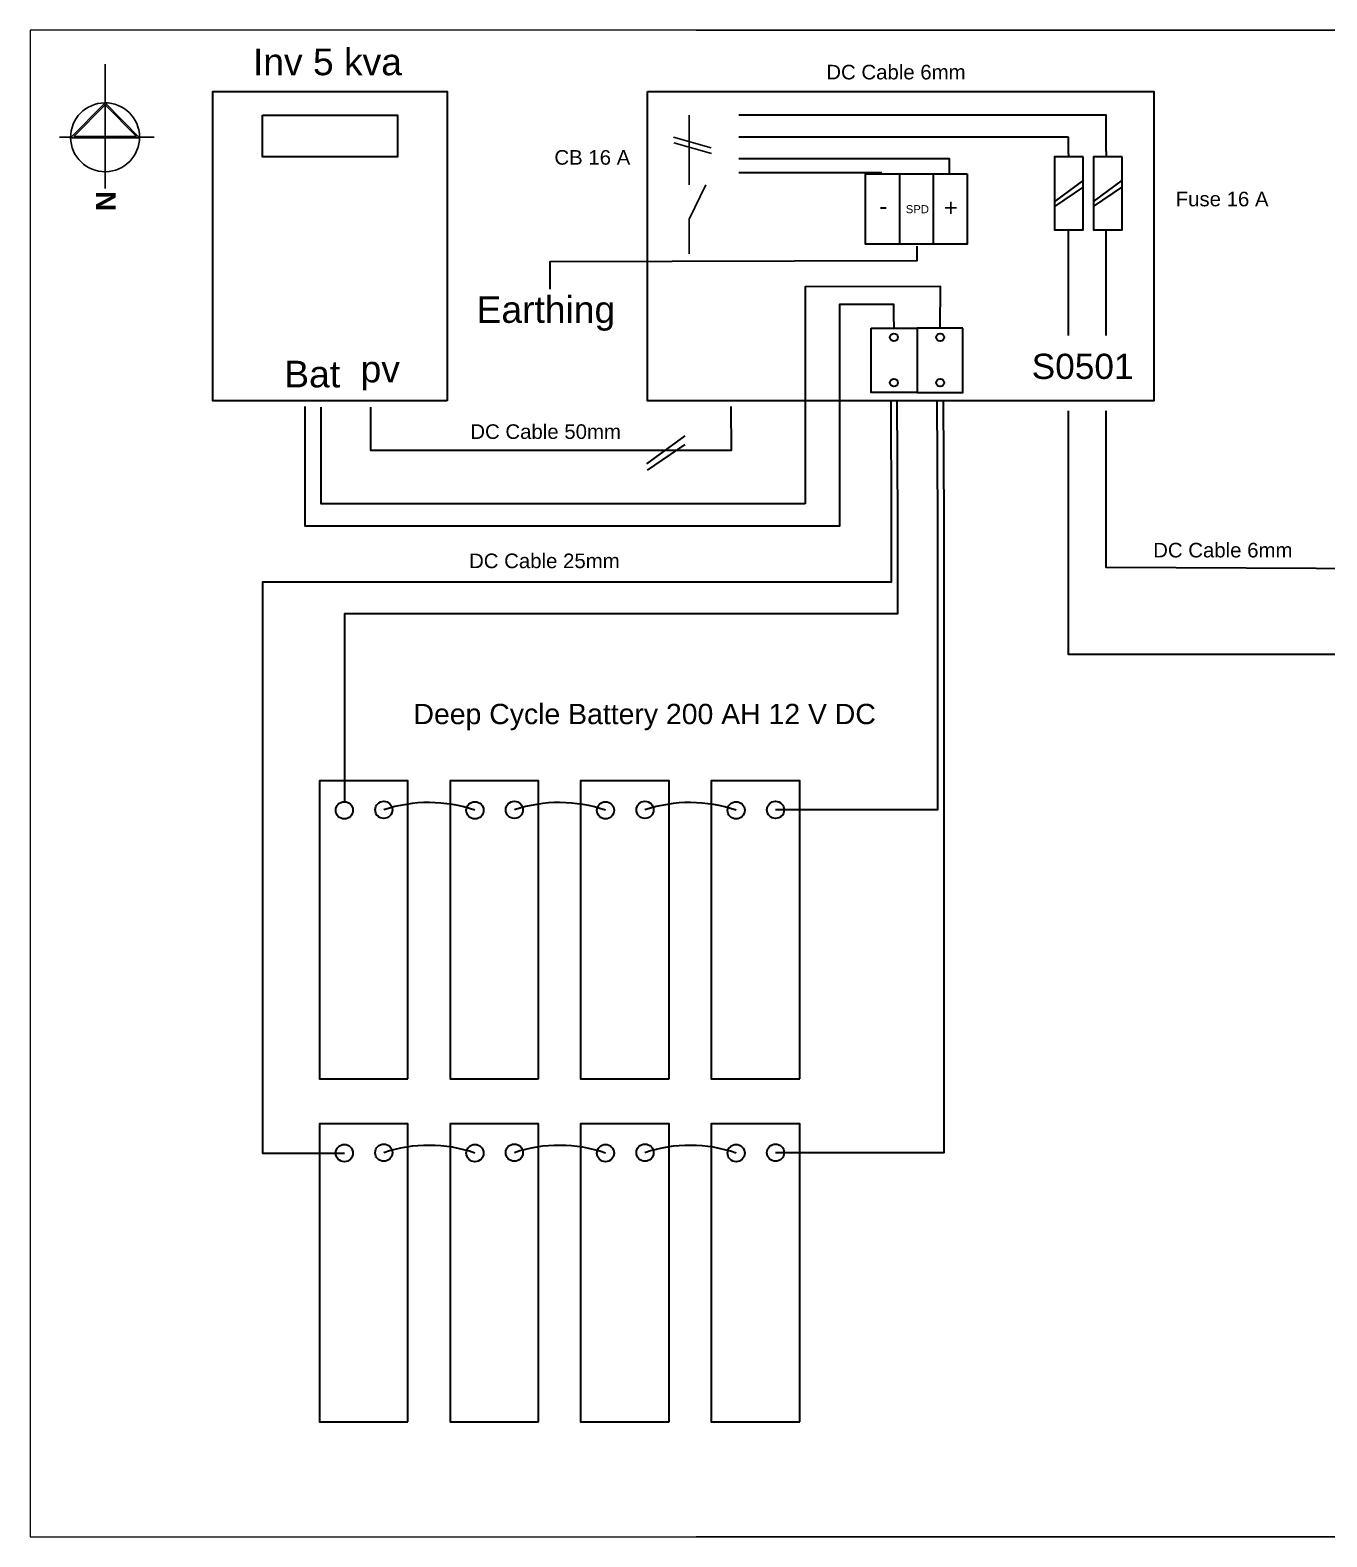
# Model space of a CAD drawing. Header units: millimetres. Extents: x 667177791 to 667177835.2, y 2728110118.8 to 2728110144.6.
# Drawn here: x 667177791.03 to 667177811.59, y 2728110118.82 to 2728110142.72 of the extents above; entities that cross this region are included whole.
import ezdxf

# ---------------------------------------------------------------- set-up
doc = ezdxf.new("R2010")
doc.units = ezdxf.units.MM
for name, color, linetype in [('A-Walls', 7, 'Continuous'), ('AREA', 4, 'Continuous'), ('G-BORDR', 12, 'Continuous')]:
    doc.layers.add(name, color=color, linetype=linetype)
doc.layers.add('Lights', color=50, linetype='Continuous', lineweight=0)
doc.layers.add('NOTES', color=7, linetype='Continuous', lineweight=0)
doc.styles.add('Arial', font='arial.ttf', dxfattribs={"height": 349.9999999999996})
doc.styles.add('ARIAL-B', font='arialbd.ttf')

# ---------------------------------------------------------------- blocks, each defined once
blk = doc.blocks.new('A$Cff78172f')
at = {"layer": 'G-BORDR', "color": 3, "extrusion": (0.006480847942019544, 0.0230557384657826, 0.9997131746324792)}
for p, q in [((667317.26983487, 2728227.580408127, -0.8503099913911453), (667317.2550779996, 2728207.766666499, -0.3932628166573739)), ((667311.760134455, 2728215.828362547, -0.5435623884978151), (667317.265250584, 2728221.425183074, -0.7083262977987411)), ((667312.2505746227, 2728216.03416154, -0.5514879776617023), (667317.2675889606, 2728221.132828721, -0.701599077431631)), ((667317.265250584, 2728221.425183074, -0.7083262977987411), (667322.7620225933, 2728215.818528599, -0.6146576155705943)), ((667317.2675889606, 2728221.132828721, -0.701599077431631), (667322.2596463027, 2728216.025215013, -0.6161675322015117)), ((667309.9778798593, 2728215.932033666, -0.5343994535061197), (667311.7601476067, 2728215.9304406, -0.5459166338860426)), ((667322.7620225933, 2728215.818528599, -0.6146576155705943), (667311.760134455, 2728215.828362547, -0.5435623884978151)), ((667322.2596463027, 2728216.025215013, -0.6161675322015117), (667312.2505746227, 2728216.03416154, -0.5514879776617023)), ((667322.7621614928, 2728215.92060654, -0.6170126735540189), (667325.1037596936, 2728215.918513522, -0.6321442994806867))]:
    blk.add_line(p, q, dxfattribs=at)
at = {"layer": 'G-BORDR', "color": 3, "extrusion": (0.006480847942002785, 0.02305573846577425, 0.9997131746324797)}
blk.add_ellipse((667317.2611545498, 2728215.92552357), major_axis=(0.06199825602934037, -5.499321608084486, 0.126425381471686), ratio=0.9999999986301655, start_param=4.700551324638314, end_param=10.9837366318179, dxfattribs=at)
at = {"layer": 'G-BORDR', "color": 3, "extrusion": (0.006480847942019544, 0.0230557384657826, 0.9997131746324792), "style": 'ARIAL-B', "oblique": 5.891430492005953e-09}
blk.add_text('N', height=3.150000003039368, rotation=105.6534522526453, dxfattribs=at).set_placement((95854.1327192221, -2806192.848056549, 67225.23325780712))

msp = doc.modelspace()

# ---------------------------------------------------------------- hatches: boundary and pattern name
at = {"layer": 'AREA', "lineweight": 30, "true_color": 0xadddf7}
h = msp.add_hatch(dxfattribs=at)
h.set_pattern_fill('ANGLE', color=141)
h.set_pattern_definition([(0, (-28.52331352233887, -0.3133645057678223), (0, 6.985), [5.08, -1.905]), (90, (-28.52331352233887, -0.3133645057678223), (-6.985, 4.277078946022131e-16), [5.08, -1.905])])
h.paths.add_polyline_path([(667177795.5035961, 2728110138.913413), (667177795.5035961, 2728110141.333413), (667177794.4815961, 2728110141.333413), (667177794.4815961, 2728110138.913413)])
h = msp.add_hatch(dxfattribs=at)
h.set_pattern_fill('ANGLE', color=141)
h.set_pattern_definition([(0, (-26.47931361198425, -0.3133645057678223), (0, 6.985), [5.08, -1.905]), (90, (-26.47931361198425, -0.3133645057678223), (-6.985, 4.277078946022131e-16), [5.08, -1.905])])
h.paths.add_polyline_path([(667177797.547596, 2728110138.913413), (667177797.547596, 2728110141.333413), (667177796.525596, 2728110141.333413), (667177796.525596, 2728110138.913413)])
h = msp.add_hatch(dxfattribs=at)
h.set_pattern_fill('ANGLE', color=141)
h.set_pattern_definition([(0, (-24.43531370162964, -0.3133645057678223), (0, 6.985), [5.08, -1.905]), (90, (-24.43531370162964, -0.3133645057678223), (-6.985, 4.277078946022131e-16), [5.08, -1.905])])
h.paths.add_polyline_path([(667177799.5915959, 2728110138.913413), (667177799.5915959, 2728110141.333413), (667177798.5695959, 2728110141.333413), (667177798.5695959, 2728110138.913413)])
h = msp.add_hatch(dxfattribs=at)
h.set_pattern_fill('ANGLE', color=141)
h.set_pattern_definition([(0, (-22.39131379127502, -0.3133645057678223), (0, 6.985), [5.08, -1.905]), (90, (-22.39131379127502, -0.3133645057678223), (-6.985, 4.277078946022131e-16), [5.08, -1.905])])
h.paths.add_polyline_path([(667177801.6355958, 2728110138.913413), (667177801.6355958, 2728110141.333413), (667177800.6135958, 2728110141.333413), (667177800.6135958, 2728110138.913413)])
h = msp.add_hatch(dxfattribs=at)
h.set_pattern_fill('ANGLE', color=141)
h.set_pattern_definition([(0, (-20.34731388092041, -0.3133645057678223), (0, 6.985), [5.08, -1.905]), (90, (-20.34731388092041, -0.3133645057678223), (-6.985, 4.277078946022131e-16), [5.08, -1.905])])
h.paths.add_polyline_path([(667177803.6795957, 2728110138.913413), (667177803.6795957, 2728110141.333413), (667177802.6575958, 2728110141.333413), (667177802.6575958, 2728110138.913413)])
h = msp.add_hatch(dxfattribs=at)
h.set_pattern_fill('ANGLE', color=141)
h.set_pattern_definition([(0, (-18.3033139705658, -0.3133645057678223), (0, 6.985), [5.08, -1.905]), (90, (-18.3033139705658, -0.3133645057678223), (-6.985, 4.277078946022131e-16), [5.08, -1.905])])
h.paths.add_polyline_path([(667177805.7235956, 2728110138.913413), (667177805.7235956, 2728110141.333413), (667177804.7015957, 2728110141.333413), (667177804.7015957, 2728110138.913413)])
h = msp.add_hatch(dxfattribs=at)
h.set_pattern_fill('ANGLE', color=141)
h.set_pattern_definition([(0, (-16.25931406021118, -0.3133645057678223), (0, 6.985), [5.08, -1.905]), (90, (-16.25931406021118, -0.3133645057678223), (-6.985, 4.277078946022131e-16), [5.08, -1.905])])
h.paths.add_polyline_path([(667177807.7675955, 2728110138.913413), (667177807.7675955, 2728110141.333413), (667177806.7455956, 2728110141.333413), (667177806.7455956, 2728110138.913413)])
h = msp.add_hatch(dxfattribs=at)
h.set_pattern_fill('ANGLE', color=141)
h.set_pattern_definition([(0, (-14.21531414985657, -0.3133645057678223), (0, 6.985), [5.08, -1.905]), (90, (-14.21531414985657, -0.3133645057678223), (-6.985, 4.277078946022131e-16), [5.08, -1.905])])
h.paths.add_polyline_path([(667177809.8115954, 2728110138.913413), (667177809.8115954, 2728110141.333413), (667177808.7895955, 2728110141.333413), (667177808.7895955, 2728110138.913413)])
h = msp.add_hatch(dxfattribs=at)
h.set_pattern_fill('ANGLE', color=141)
h.set_pattern_definition([(0, (-29.54531347751617, -2.733364582061768), (0, 6.985), [5.08, -1.905]), (90, (-29.54531347751617, -2.733364582061768), (-6.985, 4.277078946022131e-16), [5.08, -1.905])])
h.paths.add_polyline_path([(667177794.4815961, 2728110136.493413), (667177795.5035961, 2728110136.493413), (667177795.5035961, 2728110138.913413), (667177794.4815961, 2728110138.913413)])
h = msp.add_hatch(dxfattribs=at)
h.set_pattern_fill('ANGLE', color=141)
h.set_pattern_definition([(0, (-27.50131356716156, -2.733364582061768), (0, 6.985), [5.08, -1.905]), (90, (-27.50131356716156, -2.733364582061768), (-6.985, 4.277078946022131e-16), [5.08, -1.905])])
h.paths.add_polyline_path([(667177796.525596, 2728110136.493413), (667177797.547596, 2728110136.493413), (667177797.547596, 2728110138.913413), (667177796.525596, 2728110138.913413)])
h = msp.add_hatch(dxfattribs=at)
h.set_pattern_fill('ANGLE', color=141)
h.set_pattern_definition([(0, (-25.45731365680695, -2.733364582061768), (0, 6.985), [5.08, -1.905]), (90, (-25.45731365680695, -2.733364582061768), (-6.985, 4.277078946022131e-16), [5.08, -1.905])])
h.paths.add_polyline_path([(667177798.5695959, 2728110136.493413), (667177799.5915959, 2728110136.493413), (667177799.5915959, 2728110138.913413), (667177798.5695959, 2728110138.913413)])
h = msp.add_hatch(dxfattribs=at)
h.set_pattern_fill('ANGLE', color=141)
h.set_pattern_definition([(0, (-23.41331374645233, -2.733364582061768), (0, 6.985), [5.08, -1.905]), (90, (-23.41331374645233, -2.733364582061768), (-6.985, 4.277078946022131e-16), [5.08, -1.905])])
h.paths.add_polyline_path([(667177800.6135958, 2728110136.493413), (667177801.6355958, 2728110136.493413), (667177801.6355958, 2728110138.913413), (667177800.6135958, 2728110138.913413)])
h = msp.add_hatch(dxfattribs=at)
h.set_pattern_fill('ANGLE', color=141)
h.set_pattern_definition([(0, (-21.36931383609772, -2.733364582061768), (0, 6.985), [5.08, -1.905]), (90, (-21.36931383609772, -2.733364582061768), (-6.985, 4.277078946022131e-16), [5.08, -1.905])])
h.paths.add_polyline_path([(667177802.6575958, 2728110136.493413), (667177803.6795957, 2728110136.493413), (667177803.6795957, 2728110138.913413), (667177802.6575958, 2728110138.913413)])
h = msp.add_hatch(dxfattribs=at)
h.set_pattern_fill('ANGLE', color=141)
h.set_pattern_definition([(0, (-19.3253139257431, -2.733364582061768), (0, 6.985), [5.08, -1.905]), (90, (-19.3253139257431, -2.733364582061768), (-6.985, 4.277078946022131e-16), [5.08, -1.905])])
h.paths.add_polyline_path([(667177804.7015957, 2728110136.493413), (667177805.7235956, 2728110136.493413), (667177805.7235956, 2728110138.913413), (667177804.7015957, 2728110138.913413)])
h = msp.add_hatch(dxfattribs=at)
h.set_pattern_fill('ANGLE', color=141)
h.set_pattern_definition([(0, (-17.28131401538849, -2.733364582061768), (0, 6.985), [5.08, -1.905]), (90, (-17.28131401538849, -2.733364582061768), (-6.985, 4.277078946022131e-16), [5.08, -1.905])])
h.paths.add_polyline_path([(667177806.7455956, 2728110136.493413), (667177807.7675955, 2728110136.493413), (667177807.7675955, 2728110138.913413), (667177806.7455956, 2728110138.913413)])
h = msp.add_hatch(dxfattribs=at)
h.set_pattern_fill('ANGLE', color=141)
h.set_pattern_definition([(0, (-15.23731410503387, -2.733364582061768), (0, 6.985), [5.08, -1.905]), (90, (-15.23731410503387, -2.733364582061768), (-6.985, 4.277078946022131e-16), [5.08, -1.905])])
h.paths.add_polyline_path([(667177808.7895955, 2728110136.493413), (667177809.8115954, 2728110136.493413), (667177809.8115954, 2728110138.913413), (667177808.7895955, 2728110138.913413)])

# ---------------------------------------------------------------- linework, layer by layer
at = {"color": 0}
for p, q in [((667177801.4826679, 2728110141.365705), (667177801.4826679, 2728110140.264572)), ((667177801.8310986, 2728110140.847216), (667177801.2326374, 2728110141.016897)), ((667177801.8341022, 2728110140.757471), (667177801.235642, 2728110140.927155)), ((667177801.4787283, 2728110139.718897), (667177801.7435389, 2728110140.264572)), ((667177801.4787283, 2728110139.718897), (667177801.4787283, 2728110139.168327))]:
    msp.add_line(p, q, dxfattribs=at)
at = {"lineweight": 0}
msp.add_lwpolyline([(667177835.2083838, 2728110142.716132), (667177791.0298784, 2728110142.716132), (667177791.0298784, 2728110118.815216), (667177835.2083838, 2728110118.815216), (667177835.2083838, 2728110142.716132)], dxfattribs=at)
at = {"layer": 'A-Walls', "lineweight": 30}
for points in [[(667177797.0212214, 2728110126.079058), (667177797.0212214, 2728110130.805357), (667177795.6179521, 2728110130.805357), (667177795.6179521, 2728110126.079058)], [(667177799.0919685, 2728110126.079058), (667177799.0919685, 2728110130.805357), (667177797.6886992, 2728110130.805357), (667177797.6886992, 2728110126.079058)], [(667177801.1626686, 2728110126.079058), (667177801.1626686, 2728110130.805357), (667177799.7593993, 2728110130.805357), (667177799.7593993, 2728110126.079058)], [(667177803.2333686, 2728110126.079058), (667177803.2333686, 2728110130.805357), (667177801.8300993, 2728110130.805357), (667177801.8300993, 2728110126.079058)], [(667177797.0212214, 2728110120.641649), (667177797.0212214, 2728110125.367949), (667177795.6179521, 2728110125.367949), (667177795.6179521, 2728110120.641649)], [(667177799.0919685, 2728110120.641649), (667177799.0919685, 2728110125.367949), (667177797.6886992, 2728110125.367949), (667177797.6886992, 2728110120.641649)], [(667177801.1626686, 2728110120.641649), (667177801.1626686, 2728110125.367949), (667177799.7593993, 2728110125.367949), (667177799.7593993, 2728110120.641649)], [(667177803.2333686, 2728110120.641649), (667177803.2333686, 2728110125.367949), (667177801.8300993, 2728110125.367949), (667177801.8300993, 2728110120.641649)]]:
    msp.add_lwpolyline(points, close=True, dxfattribs=at)
for centre in [(667177796.0124595, 2728110130.340378), (667177796.6376774, 2728110130.347036), (667177798.0832067, 2728110130.340378), (667177798.7084246, 2728110130.347036), (667177800.1539067, 2728110130.340378), (667177800.7791246, 2728110130.347036), (667177802.2246068, 2728110130.340378), (667177802.8498247, 2728110130.347036), (667177796.0124595, 2728110124.902969), (667177796.6376774, 2728110124.909628), (667177798.0832067, 2728110124.902969), (667177798.7084246, 2728110124.909628), (667177800.1539067, 2728110124.902969), (667177800.7791246, 2728110124.909628), (667177802.2246068, 2728110124.902969), (667177802.8498247, 2728110124.909628)]:
    msp.add_circle(centre, 0.1365315423229327, dxfattribs=at)
at = {"layer": 'AREA', "color": 18, "lineweight": 30, "true_color": 0x000000}
for p, q in [((667177807.7323202, 2728110140.335647), (667177807.2656583, 2728110139.994702)), ((667177807.7315329, 2728110140.230767), (667177807.27222, 2728110139.917939)), ((667177808.3473656, 2728110140.335647), (667177807.8807037, 2728110139.994702)), ((667177808.3465784, 2728110140.230767), (667177807.8872654, 2728110139.917939)), ((667177801.4133729, 2728110136.279053), (667177800.8051547, 2728110135.834686)), ((667177801.4123467, 2728110136.142359), (667177800.8137063, 2728110135.734638))]:
    msp.add_line(p, q, dxfattribs=at)
for points in [[(667177797.6425442, 2728110136.836214), (667177793.9283379, 2728110136.836214), (667177793.928338, 2728110141.743165), (667177797.6425442, 2728110141.743165), (667177797.6425442, 2728110136.836214)], [(667177800.8216144, 2728110141.743165), (667177808.8480935, 2728110141.743165), (667177808.8480935, 2728110136.836214), (667177800.8216143, 2728110136.836214), (667177800.8216144, 2728110141.743165)], [(667177807.494633, 2728110141.019713), (667177802.2695272, 2728110141.019713)], [(667177807.494633, 2728110140.755423), (667177807.494633, 2728110141.019713)], [(667177807.494633, 2728110140.755423), (667177807.4945186, 2728110140.720169)], [(667177804.5358486, 2728110140.453524), (667177802.2695272, 2728110140.453524)], [(667177805.8893371, 2728110140.43779), (667177805.8893371, 2728110139.319377), (667177804.2777308, 2728110139.319377), (667177804.2777308, 2728110140.43779), (667177805.8893371, 2728110140.43779)], [(667177804.8149463, 2728110140.43779), (667177804.8149463, 2728110139.319377)], [(667177805.3521217, 2728110140.43779), (667177805.3521217, 2728110139.319377)], [(667177807.494633, 2728110139.399909), (667177807.4952636, 2728110139.539618)], [(667177807.494633, 2728110137.87424), (667177807.494633, 2728110139.399909)], [(667177804.7239442, 2728110138.087274), (667177804.7239442, 2728110138.365501), (667177803.8655149, 2728110138.365501), (667177803.8618187, 2728110134.847084), (667177795.3894676, 2728110134.847084), (667177795.3894676, 2728110136.747084)], [(667177804.7239442, 2728110138.087274), (667177804.7238002, 2728110137.994524)], [(667177804.3650134, 2728110137.986997), (667177805.0935588, 2728110137.986997), (667177805.0935588, 2728110136.967753), (667177804.3650134, 2728110136.967753), (667177804.3650134, 2728110137.986997)], [(667177805.8221043, 2728110137.986997), (667177805.0935588, 2728110137.986997), (667177805.0935588, 2728110136.967753), (667177805.8221043, 2728110136.967753), (667177805.8221043, 2728110137.986997)], [(667177802.143328, 2728110136.745867), (667177802.1457281, 2728110136.047205), (667177796.4320827, 2728110136.047205), (667177796.4320827, 2728110136.737369)], [(667177804.6756793, 2728110136.835018), (667177804.6851391, 2728110134.961851)], [(667177804.7756793, 2728110136.835018), (667177804.7851391, 2728110134.961851)], [(667177819.518619, 2728110134.169459), (667177819.518619, 2728110132.810001), (667177807.494633, 2728110132.810001), (667177807.494633, 2728110136.678951)], [(667177804.6851391, 2728110134.961851), (667177804.6851391, 2728110133.958867), (667177794.7137414, 2728110133.958867), (667177794.7137414, 2728110124.902969), (667177796.0124595, 2728110124.902969)], [(667177804.7851391, 2728110134.961851), (667177804.7851391, 2728110133.456461), (667177796.0124594, 2728110133.456461), (667177796.0124594, 2728110130.476909)]]:
    msp.add_lwpolyline(points, dxfattribs=at)
for points in [[(667177794.7152531, 2728110141.365705), (667177796.855629, 2728110141.365705), (667177796.855629, 2728110140.705163), (667177794.7152531, 2728110140.705163)], [(667177807.7294334, 2728110140.705163), (667177807.274319, 2728110140.705163), (667177807.274319, 2728110139.549331), (667177807.7294334, 2728110139.549331)], [(667177808.3444788, 2728110140.705163), (667177807.8893645, 2728110140.705163), (667177807.8893645, 2728110139.549331), (667177808.3444788, 2728110139.549331)]]:
    msp.add_lwpolyline(points, close=True, dxfattribs=at)
at = {"layer": 'AREA', "color": 240, "lineweight": 30, "true_color": 0xed1f24}
for points in [[(667177808.0926996, 2728110140.790022), (667177808.0926996, 2728110141.365705), (667177802.2676997, 2728110141.365705)], [(667177808.0926996, 2728110140.790022), (667177808.0924946, 2728110140.720169)], [(667177805.6060364, 2728110140.453524), (667177805.6060364, 2728110140.67372), (667177802.2695272, 2728110140.67372)], [(667177808.0926996, 2728110139.434047), (667177808.0942137, 2728110139.539618)], [(667177808.0926996, 2728110137.87424), (667177808.0926996, 2728110139.434047)], [(667177805.4589589, 2728110137.994524), (667177805.4636632, 2728110138.649846), (667177803.318382, 2728110138.643994), (667177803.318382, 2728110135.204561)], [(667177803.318382, 2728110135.204561), (667177795.642681, 2728110135.204561), (667177795.642681, 2728110136.737369)], [(667177805.4100772, 2728110136.835018), (667177805.419537, 2728110134.961851)], [(667177805.5100772, 2728110136.835018), (667177805.519537, 2728110134.961851)], [(667177805.419537, 2728110134.961851), (667177805.419537, 2728110130.347036), (667177802.8498247, 2728110130.347036)], [(667177805.519537, 2728110134.961851), (667177805.5195369, 2728110124.909628), (667177802.8498247, 2728110124.909628)]]:
    msp.add_lwpolyline(points, dxfattribs=at)
at = {"layer": 'AREA', "color": 114, "lineweight": 30, "true_color": 0x139b48}
msp.add_lwpolyline([(667177805.0890408, 2728110139.287006), (667177805.0890408, 2728110139.058578), (667177799.2696754, 2728110139.042748), (667177799.2696754, 2728110138.60619)], dxfattribs=at)
at = {"layer": 'AREA', "color": 1, "lineweight": 30}
msp.add_lwpolyline([(667177812.5308343, 2728110134.169459), (667177808.0926996, 2728110134.19402), (667177808.0926996, 2728110136.678951)], dxfattribs=at)
at = {"layer": 'AREA', "color": 18, "lineweight": 30, "true_color": 0x000000}
for centre in [(667177804.7270405, 2728110137.843116), (667177805.4600773, 2728110137.843116), (667177804.7270405, 2728110137.123677), (667177805.4600773, 2728110137.123677)]:
    msp.add_circle(centre, 0.06237779862793864, dxfattribs=at)
for centre, start in [((667177797.3506649, 2728110128.221142), 70.93161406095707), ((667177799.4213649, 2728110128.221142), 70.93161406095707), ((667177801.492065, 2728110128.221142), 70.9316140609571), ((667177797.3506649, 2728110122.783734), 70.93161406095707), ((667177799.4213649, 2728110122.783734), 70.93161406095707), ((667177801.492065, 2728110122.783734), 70.9316140609571)]:
    msp.add_arc(centre, 2.242270424957271, start, 108.5405455928573, dxfattribs=at)
at = {"layer": 'NOTES', "lineweight": -3}
for p, q in [((667177801.5935135, 2728110142.716132), (667177835.2083838, 2728110142.716132)), ((667177835.2083838, 2728110118.815216), (667177801.5935135, 2728110118.815216))]:
    msp.add_line(p, q, dxfattribs=at)

# ---------------------------------------------------------------- block references
at = {"color": 18, "true_color": 0x000000, "xscale": 0.09931972730080636, "yscale": 0.09931972730080636, "zscale": 0.09931972730080636}
msp.add_blockref('A$Cff78172f', (667111514.4501332, 2727839175.354901), dxfattribs=at)

# ---------------------------------------------------------------- texts
at = {"layer": 'Lights', "color": 18, "true_color": 0x000000, "attachment_point": 1, "style": 'Arial'}
for s, width, gutter_width, heights, insert, char_height in [('Inv 5 kva', 35.02564056497508, 5.874041617748393, [0], (667177794.5629818, 2728110142.42368), 0.4226239162777516), ('DC Cable 6mm', 8.9584729882761, 1.502397738222381, [0], (667177803.6551548, 2728110142.165847), 0.231341667041077), ('CB 16 A', 8.9584729882761, 1.502397738222381, [0], (667177799.3429939, 2728110140.813296), 0.231341667041077), ('+', 10.62478233597825, 1.781849314226771, [0], (667177805.5186963, 2728110140.038642), 0.2743720788989939), ('Fuse 16 A', 8.9584729882761, 1.502397738222381, [0], (667177809.1950827, 2728110140.152753), 0.231341667041077), ('-', 10.62478233597825, 1.781849314226771, [0], (667177804.4962385, 2728110140.063262), 0.2743720788989939), ('SPD', 10.62478233597825, 1.781849314226771, [0], (667177804.9150867, 2728110139.940137), 0.1282), ('Earthing', 35.02564056497508, 5.874041617748393, [0], (667177798.1090553, 2728110138.495293), 0.4226239162777516), ('Bat', 35.02564056497508, 5.874041617748393, [0], (667177795.0595983, 2728110137.471714), 0.4226239162777516), ('pv', 35.02564056497508, 5.874041617748393, [0], (667177796.2701741, 2728110137.551862), 0.4226239162777516), ('\\pxqc;S0501', 17.35478311283198, 2.910516884984902, [0.3286889011180092], (667177799.042002, 2728110137.582983), 0.4), ('DC Cable 50mm', 8.9584729882761, 1.502397738222381, [0], (667177798.009745, 2728110136.463064), 0.231341667041077), ('DC Cable 6mm', 8.9584729882761, 1.502397738222381, [0], (667177808.8384373, 2728110134.583147), 0.231341667041077), ('DC Cable 25mm', 8.9584729882761, 1.502397738222381, [0], (667177797.9900372, 2728110134.413016), 0.231341667041077), ('Deep Cycle Battery 200 AH 12 V DC', 12.48087339971418, 2.093128593601843, [0], (667177797.1087728, 2728110132.029324), 0.3223033727061703)]:
    msp.add_mtext_dynamic_manual_height_columns(s, width=width, gutter_width=gutter_width, heights=heights, dxfattribs=dict(at, insert=insert, char_height=char_height))

doc.saveas('drawing.dxf')
